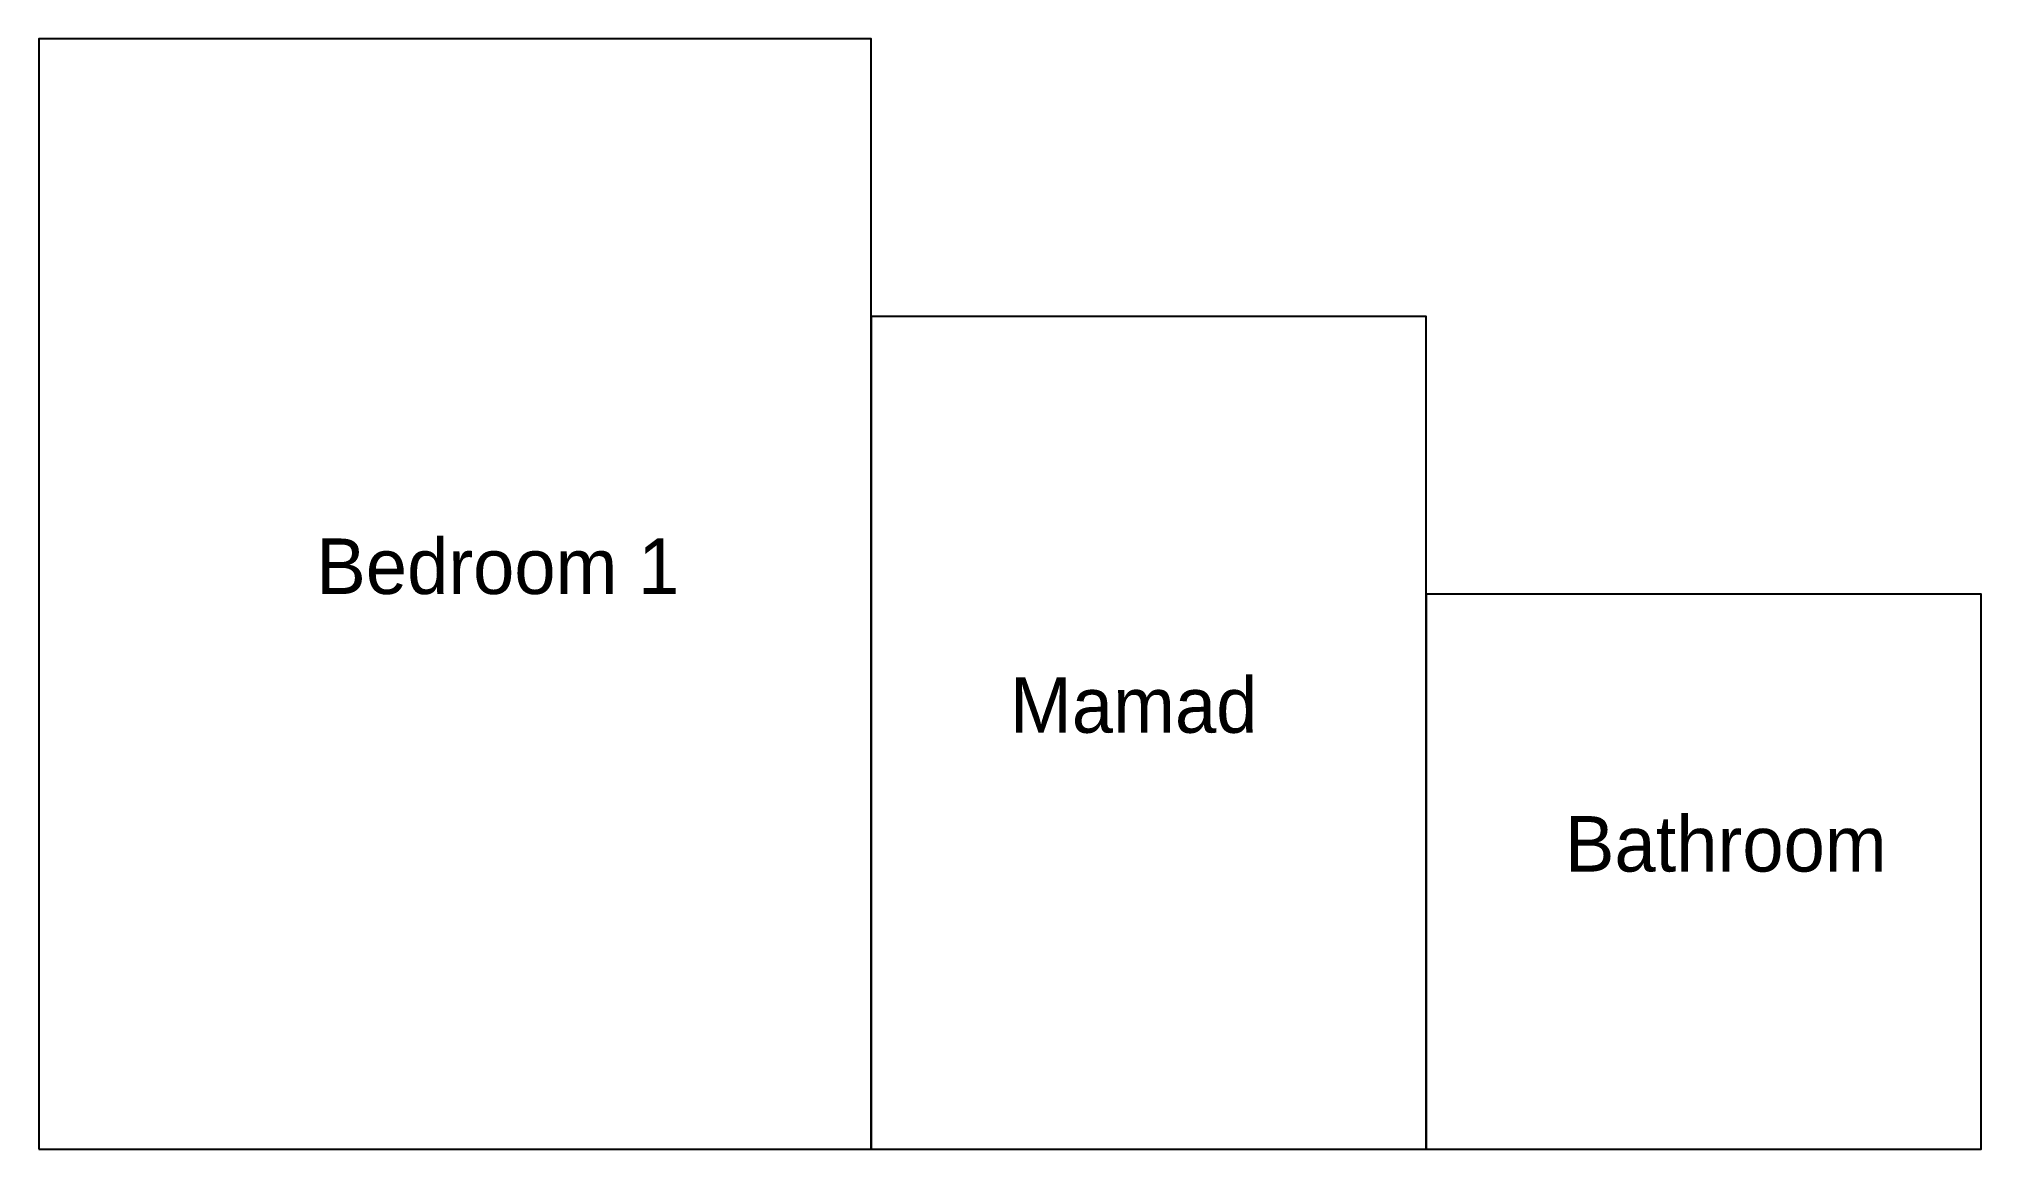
# Model space of a CAD drawing. Header units: metres. Extents: x 0 to 7, y 0 to 4.
import ezdxf

# ---------------------------------------------------------------- set-up
doc = ezdxf.new("R2010")
doc.units = ezdxf.units.M
doc.layers.add('ROOM_LABELS', color=3, linetype='Continuous')
doc.layers.add('ROOM_POLYGONS', color=2, linetype='Continuous')

msp = doc.modelspace()

# ---------------------------------------------------------------- linework, layer by layer
at = {"layer": 'ROOM_POLYGONS'}
for points in [[(0, 0), (3, 0), (3, 4), (0, 4), (0, 0)], [(3, 0), (5, 0), (5, 3), (3, 3), (3, 0)], [(5, 0), (7, 0), (7, 2), (5, 2), (5, 0)]]:
    msp.add_lwpolyline(points, dxfattribs=at)

# ---------------------------------------------------------------- texts
at = {"layer": 'ROOM_LABELS'}
for s, p in [('Bedroom 1', (1, 2)), ('Mamad', (3.5, 1.5)), ('Bathroom', (5.5, 1))]:
    msp.add_text(s, height=0.2, dxfattribs=at).set_placement(p)

doc.saveas('drawing.dxf')
